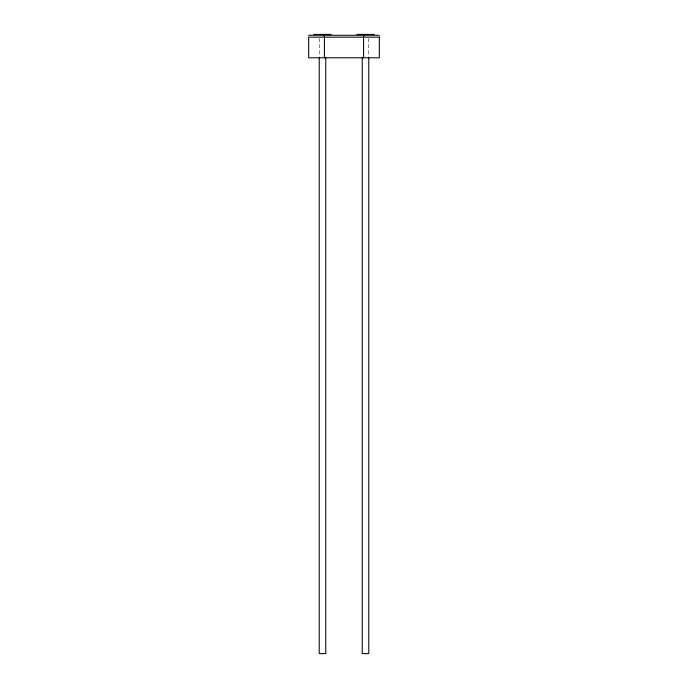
<?xml version="1.0" encoding="UTF-8"?>
<svg xmlns="http://www.w3.org/2000/svg" width="688" height="688" viewBox="0 0 688 688"><rect width="100%" height="100%" fill="white"/><g stroke="black" fill="none" stroke-linecap="round" stroke-linejoin="round"><path stroke-width="0.52" stroke-dasharray="3.44 2.58" d="M368.768 38.476L368.768 56.734M319.232 38.476L319.232 56.734"/><path stroke-width="1.03" d="M313.9 34.4L331.1 34.4M356.9 34.4L374.1 34.4M308.654 35.26L379.346 35.26M368.768 57.801L368.768 653.6L362.232 653.6L362.232 57.801M363.599 35.26L363.599 57.792M325.768 57.801L325.768 653.6L319.232 653.6L319.232 57.801M324.401 35.26L324.401 57.792M379.346 37.152L308.654 37.152L308.654 57.792L379.346 57.792L379.346 37.152"/></g></svg>
